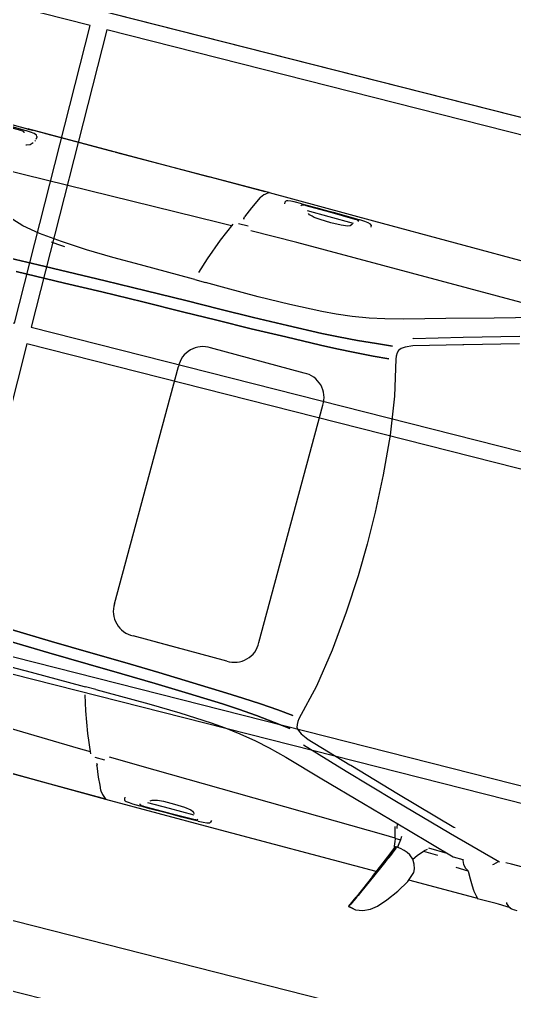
# Model space of a CAD drawing. Header units: inches. Extents: x 6322 to 85903, y -36042 to 7673.
# Drawn here: x 76519.2 to 76577.2, y 1776 to 1890 of the extents above; entities that cross this region are included whole.
import ezdxf

# ---------------------------------------------------------------- set-up
doc = ezdxf.new("R2010")
doc.units = ezdxf.units.IN
doc.header["$LTSCALE"] = 10
doc.linetypes.add('Amconstr', pattern=[9999, 9999, 0])
for name, color, linetype in [('ADSK_ASSOC_ENTITY_BACKUPS', 7, 'Continuous'), ('CAR1', 250, 'Continuous'), ('PARK LINE', 2, 'Continuous'), ('SOLAR PANEL', 10, 'Continuous')]:
    doc.layers.add(name, color=color, linetype=linetype)

# ---------------------------------------------------------------- blocks, each defined once
blk = doc.blocks.new('*U74')
at = {"layer": 'PARK LINE', "linetype": 'Amconstr', "lineweight": 25}
blk.add_line((218.07, -55.4), (-218.07, 55.4), dxfattribs=at)
blk = doc.blocks.new('*U109')
at = {"layer": 'PARK LINE', "color": 0, "linetype": 'ByBlock', "lineweight": -2}
for p in [(-26.1, -102.74), (-52.2, -205.47)]:
    blk.add_blockref('*U74', p, dxfattribs=at)
blk = doc.blocks.new('*U168')
at = {"layer": 'SOLAR PANEL'}
blk.add_lwpolyline([(-39, 18), (-39, -18), (39, -18), (39, 18)], close=True, dxfattribs=at)
blk = doc.blocks.new('*U169')
at = {"layer": 'SOLAR PANEL', "color": 0, "linetype": 'ByBlock', "lineweight": -2}
for p in [(80, 228), (0, 190), (80, 190), (80, 152), (80, 114), (80, 76)]:
    blk.add_blockref('*U168', p, dxfattribs=at)
blk = doc.blocks.new('*U120')
at = {"layer": 'SOLAR PANEL', "xscale": -1, "rotation": 165.7461911174656}
blk.add_blockref('*U169', (-184.49, 86.07), dxfattribs=at)
blk = doc.blocks.new('*U121')
at = {"layer": 'ADSK_ASSOC_ENTITY_BACKUPS', "linetype": 'Amconstr', "lineweight": 25}
blk.add_blockref('*U120', (0, 0), dxfattribs=at)
at = {"layer": 'SOLAR PANEL', "color": 0, "linetype": 'ByBlock', "lineweight": -2}
blk.add_blockref('*U120', (0, 0), dxfattribs=at)
blk = doc.blocks.new('A$C6e495745')
at = {"layer": 'CAR1'}
for p, q in [((73.79, 83.39), (72.98, 83.01)), ((74.67, 83.52), (73.79, 83.39)), ((75.54, 83.33), (74.67, 83.52)), ((75.54, 83.34), (74.95, 83.46)), ((75.53, 83.3), (74.98, 82.06)), ((75.45, 83.18), (75.5, 83.25)), ((75.5, 83.25), (75.53, 83.3)), ((75.53, 83.3), (75.54, 83.33)), ((75.54, 83.33), (75.54, 83.34)), ((72.29, 82.45), (71.42, 81.44)), ((72.96, 83), (72.29, 82.45)), ((72.98, 83.01), (72.96, 83)), ((74.89, 82.03), (74.97, 82.21)), ((74.97, 82.21), (75.13, 82.52)), ((74.97, 82.21), (74.97, 82.21)), ((75.13, 82.52), (75.26, 82.81)), ((75.45, 83.18), (75.26, 82.81)), ((75.26, 82.81), (75.37, 83.04)), ((75.26, 82.81), (75.26, 82.81)), ((75.37, 83.04), (75.45, 83.18)), ((71.42, 81.44), (70.42, 80.11)), ((74.52, 81.2), (73.7, 79.36)), ((73.76, 79.24), (74.98, 82.06)), ((74.18, 80.44), (74.6, 81.41)), ((74.82, 81.89), (74.52, 81.2)), ((74.6, 81.41), (74.69, 81.6)), ((74.69, 81.6), (74.79, 81.81)), ((74.79, 81.81), (74.89, 82.03)), ((70.42, 80.11), (69.59, 78.71)), ((73.64, 79.22), (74.18, 80.44)), ((56.94, 78.67), (56.37, 78.71)), ((69.59, 78.71), (69.2, 77.51)), ((73.76, 79.24), (72.61, 76.52)), ((73.7, 79.36), (72.9, 77.53)), ((73.11, 78.02), (73.64, 79.22)), ((56.94, 78.67), (57.03, 78.65)), ((57.45, 78.5), (57.03, 78.65)), ((57.18, 78.59), (58.65, 78.54)), ((57.74, 78.21), (57.45, 78.5)), ((57.78, 78.09), (57.74, 78.21)), ((58.65, 78.54), (58.92, 78.54)), ((58.92, 78.54), (61.19, 78.56)), ((61.35, 78.32), (61.19, 78.56)), ((61.41, 78.53), (61.32, 78.44)), ((61.32, 78.43), (61.32, 78.44)), ((61.32, 78.36), (61.32, 78.43)), ((61.32, 78.43), (61.32, 78.43)), ((61.82, 77.81), (61.35, 78.32)), ((61.41, 78.53), (61.47, 78.53)), ((61.47, 78.53), (69.53, 78.55)), ((61.84, 77.78), (61.82, 77.81)), ((61.88, 77.72), (61.84, 77.78)), ((62.19, 77.25), (61.88, 77.72)), ((72.7, 77.1), (73.11, 78.02)), ((73.47, 78.56), (93.59, 78.6)), ((93.59, 78.6), (106.28, 78.62)), ((93.7, 77.78), (93.74, 78)), ((93.83, 78.11), (93.74, 78)), ((94.14, 78.19), (93.83, 78.11)), ((94.56, 78.24), (94.14, 78.19)), ((95.18, 78.27), (94.56, 78.24)), ((95.18, 78.27), (95.86, 78.29)), ((95.28, 78.12), (95.26, 78.04)), ((95.28, 78.12), (95.33, 78.15)), ((95.38, 78.16), (95.33, 78.15)), ((95.52, 78.18), (95.38, 78.16)), ((95.72, 78.19), (95.52, 78.18)), ((98.79, 78.22), (95.72, 78.19)), ((95.82, 77.72), (98.8, 77.71)), ((95.86, 78.29), (97.14, 78.31)), ((95.97, 77.45), (95.87, 77.56)), ((97.14, 78.31), (98.44, 78.32)), ((98.44, 78.32), (99.69, 78.33)), ((101.69, 78.24), (98.79, 78.22)), ((98.8, 77.71), (101.41, 77.72)), ((99.69, 78.33), (100.37, 78.33)), ((100.37, 78.33), (101.02, 78.33)), ((101.02, 78.33), (102.24, 78.32)), ((101.9, 78.24), (101.69, 78.24)), ((102.08, 78.22), (101.9, 78.24)), ((102.17, 78.19), (102.08, 78.22)), ((102.1, 78.21), (102.14, 78.21)), ((102.14, 78.21), (102.22, 78.18)), ((102.22, 78.18), (102.17, 78.19)), ((102.22, 78.18), (102.24, 78.08)), ((103.14, 78.31), (102.24, 78.32)), ((103.55, 78.28), (103.14, 78.31)), ((103.9, 78.25), (103.55, 78.28)), ((104.06, 78.2), (103.9, 78.25)), ((104.14, 78.14), (104.06, 78.2)), ((104.19, 78), (104.14, 78.14)), ((104.21, 77.78), (104.19, 78)), ((106.71, 78.25), (106.28, 78.62)), ((106.3, 78.61), (113.47, 78.57)), ((106.31, 78.6), (106.32, 78.61)), ((113.54, 78.57), (106.32, 78.61)), ((106.32, 78.61), (106.32, 78.61)), ((106.8, 78.18), (106.71, 78.25)), ((107.11, 77.8), (106.8, 78.18)), ((107.13, 77.78), (107.11, 77.8)), ((107.16, 77.72), (107.13, 77.78)), ((107.4, 77.21), (107.16, 77.72)), ((113.47, 78.57), (124.92, 78.51)), ((125.13, 78.5), (113.54, 78.57)), ((62.63, 76.54), (62.19, 77.25)), ((63.09, 75.71), (62.63, 76.54)), ((69.2, 77.51), (69.23, 77.09)), ((69.23, 77.09), (69.39, 76.57)), ((69.39, 76.57), (69.7, 76.06)), ((72.61, 76.52), (72.09, 75.28)), ((72.47, 76.57), (72.23, 76)), ((72.36, 76.3), (72.49, 76.61)), ((72.36, 76.3), (72.47, 76.57)), ((72.9, 77.53), (72.47, 76.57)), ((72.47, 76.57), (72.49, 76.61)), ((72.49, 76.61), (72.51, 76.66)), ((72.51, 76.66), (72.53, 76.72)), ((72.53, 76.72), (72.56, 76.77)), ((72.56, 76.77), (72.6, 76.86)), ((72.6, 76.86), (72.64, 76.95)), ((72.64, 76.95), (72.67, 77.03)), ((72.67, 77.03), (72.7, 77.1)), ((96.11, 77.31), (95.97, 77.45)), ((96.36, 77.2), (96.11, 77.31)), ((97.12, 77.11), (96.36, 77.2)), ((98.36, 77.06), (97.12, 77.11)), ((99.69, 77.08), (98.36, 77.06)), ((100.4, 77.14), (99.69, 77.08)), ((100.7, 77.22), (100.4, 77.14)), ((101.01, 77.3), (100.7, 77.22)), ((101.2, 77.44), (101.01, 77.3)), ((107.82, 76.34), (107.4, 77.21)), ((63.12, 75.67), (63.09, 75.71)), ((64.6, 75.65), (63.12, 75.67)), ((63.15, 75.64), (63.12, 75.67)), ((63.46, 75.47), (63.15, 75.64)), ((63.82, 75.09), (63.46, 75.47)), ((69.34, 75.49), (68.65, 74.71)), ((69.72, 76.04), (69.34, 75.49)), ((69.7, 76.06), (70.19, 75.63)), ((70.19, 75.63), (70.55, 75.45)), ((70.55, 75.45), (70.96, 75.32)), ((70.96, 75.32), (71.44, 75.21)), ((72, 75.43), (71.96, 75.23)), ((71.96, 75.23), (71.97, 75.33)), ((71.97, 75.33), (72, 75.43)), ((72.23, 76), (72, 75.43)), ((72, 75.43), (72.11, 75.69)), ((72.04, 75.18), (72.09, 75.28)), ((72.09, 75.28), (72.07, 75.22)), ((72.11, 75.69), (72.23, 76)), ((72.21, 75.14), (72.14, 75.41)), ((72.23, 76), (72.36, 76.3)), ((108.32, 75.1), (107.82, 76.34)), ((60.4, 74.16), (59.94, 73.7)), ((60.51, 74.21), (60.4, 74.16)), ((64, 74.68), (63.82, 75.09)), ((64.03, 74.52), (64, 74.68)), ((65.23, 74.56), (64.02, 74.57)), ((71.08, 72.89), (65.23, 74.56)), ((68.27, 74.3), (66.02, 74.34)), ((68.75, 74.82), (67.03, 74.82)), ((68.65, 74.71), (68.36, 74.46)), ((71.44, 75.21), (71.98, 75.14)), ((71.67, 73.8), (71.69, 74.21)), ((71.69, 74.21), (71.77, 74.95)), ((72.38, 74.23), (71.69, 74.24)), ((71.77, 74.95), (71.79, 75.17)), ((71.96, 75.16), (71.96, 75.23)), ((71.96, 75.23), (71.98, 75.14)), ((71.98, 75.14), (71.96, 75.16)), ((71.98, 75.14), (72.04, 75.18)), ((72.01, 75.15), (71.98, 75.14)), ((72.04, 75.18), (72.01, 75.15)), ((72.07, 75.22), (72.04, 75.18)), ((72.29, 74.6), (72.21, 75.14)), ((72.33, 74.29), (72.29, 74.6)), ((72.33, 74.23), (72.33, 74.29)), ((72.74, 72.91), (72.38, 74.23)), ((73.77, 74.14), (72.4, 74.16)), ((101.62, 73.79), (73.77, 74.14)), ((108.8, 74.15), (107.64, 74.17)), ((108.32, 75.1), (108.32, 74.83)), ((108.4, 74.85), (108.32, 74.85)), ((108.42, 74.85), (108.4, 74.85)), ((55.82, 73.59), (58.4, 73.62)), ((58.4, 73.62), (59.06, 73.62)), ((59.79, 73.74), (66.22, 72.02)), ((72.42, 73.03), (72.42, 73.02)), ((72.42, 73.02), (72.53, 72.48)), ((107.2, 73.71), (101.62, 73.79)), ((110.35, 71.7), (109.42, 73.92)), ((110.97, 73.65), (109.53, 73.67)), ((134.68, 73.18), (110.97, 73.65)), ((66.22, 72.02), (73.52, 69.99)), ((76.98, 71.23), (71.08, 72.89)), ((66.04, 71.15), (65.89, 71.19)), ((73.32, 69.11), (66.04, 71.15)), ((82.45, 69.7), (76.98, 71.23)), ((111.27, 69.22), (110.35, 71.7)), ((73.52, 69.99), (79.92, 68.14)), ((87.19, 68.37), (82.45, 69.7)), ((73.32, 69.11), (73.1, 69.18)), ((79.6, 67.3), (73.32, 69.11)), ((111.83, 67.42), (111.27, 69.22)), ((79.72, 67.26), (79.6, 67.3)), ((79.92, 68.14), (85.55, 66.47)), ((89.35, 67.82), (87.19, 68.37)), ((91.12, 67.43), (89.35, 67.82)), ((93.1, 67.1), (91.12, 67.43)), ((85.33, 65.61), (79.72, 67.26)), ((94.97, 66.87), (93.1, 67.1)), ((96.69, 66.72), (94.97, 66.87)), ((100.54, 66.55), (96.69, 66.72)), ((104.34, 66.48), (100.54, 66.55)), ((108.21, 66.47), (104.34, 66.48)), ((110.76, 66.48), (108.21, 66.47)), ((110.76, 66.48), (112.02, 66.49)), ((110.76, 66.48), (110.76, 66.48)), ((112.19, 66.49), (112.02, 66.49)), ((118.62, 66.49), (112.19, 66.49)), ((121.98, 66.51), (118.62, 66.49)), ((86.18, 65.24), (85.25, 65.64)), ((86.58, 64.96), (86.18, 65.24)), ((86.83, 64.66), (86.58, 64.96)), ((86.91, 64.33), (86.83, 64.66)), ((86.88, 63.6), (86.93, 63.94)), ((86.93, 63.94), (86.91, 64.33)), ((89.52, 64.77), (87.63, 64.98)), ((87.63, 64.98), (89.52, 64.77)), ((91.77, 64.54), (89.52, 64.77)), ((89.52, 64.77), (91.77, 64.54)), ((94.02, 64.36), (91.77, 64.54)), ((91.77, 64.54), (94.02, 64.36)), ((96, 64.25), (94.02, 64.36)), ((94.02, 64.36), (96, 64.25)), ((100.14, 64.11), (96, 64.25)), ((96, 64.25), (100.14, 64.11)), ((104.23, 64), (100.14, 64.11)), ((100.14, 64.11), (104.23, 64)), ((108.3, 63.9), (104.23, 64)), ((104.23, 64), (108.3, 63.9)), ((112.41, 63.83), (108.3, 63.9)), ((108.3, 63.9), (112.41, 63.83)), ((85.87, 59.38), (86.88, 63.6)), ((87.67, 63.42), (89.53, 63.24)), ((89.53, 63.24), (87.67, 63.42)), ((89.53, 63.24), (91.69, 63.08)), ((91.69, 63.08), (89.53, 63.24)), ((91.69, 63.08), (93.85, 62.97)), ((93.85, 62.97), (91.69, 63.08)), ((93.85, 62.97), (95.81, 62.89)), ((95.81, 62.89), (93.85, 62.97)), ((95.81, 62.89), (99.99, 62.75)), ((99.99, 62.75), (95.81, 62.89)), ((99.99, 62.75), (104.15, 62.64)), ((104.15, 62.64), (99.99, 62.75)), ((117.2, 63.74), (112.41, 63.83)), ((112.41, 63.83), (117.2, 63.74)), ((122.16, 63.61), (117.2, 63.74)), ((117.2, 63.74), (122.16, 63.61)), ((104.15, 62.64), (108.3, 62.55)), ((108.3, 62.55), (104.15, 62.64)), ((108.3, 62.55), (112.45, 62.48)), ((112.45, 62.48), (108.3, 62.55)), ((112.45, 62.48), (117.23, 62.39)), ((112.45, 62.48), (112.45, 62.48)), ((117.23, 62.39), (112.45, 62.48)), ((117.23, 62.39), (122.17, 62.26)), ((122.17, 62.26), (117.23, 62.39)), ((85.19, 54.81), (85.87, 59.38)), ((96.8, 59.26), (108.18, 59.26)), ((102.49, 59.26), (105.5, 59.26)), ((93.73, 56.19), (93.73, 27.36)), ((111.25, 56.19), (111.25, 27.36)), ((84.76, 50.09), (85.19, 54.81)), ((84.53, 45.62), (84.76, 50.09)), ((84.45, 41.76), (84.53, 45.62)), ((84.53, 37.9), (84.45, 41.76)), ((84.76, 33.43), (84.53, 37.9)), ((85.19, 28.71), (84.76, 33.43)), ((85.87, 24.14), (85.19, 28.71)), ((86.88, 19.92), (85.87, 24.14)), ((96.8, 24.29), (108.18, 24.29)), ((93.85, 20.55), (91.69, 20.43)), ((91.69, 20.43), (93.85, 20.55)), ((95.81, 20.63), (93.85, 20.55)), ((93.85, 20.55), (95.81, 20.63)), ((99.99, 20.76), (95.81, 20.63)), ((95.81, 20.63), (99.99, 20.76)), ((104.15, 20.88), (99.99, 20.76)), ((99.99, 20.76), (104.15, 20.88)), ((108.3, 20.97), (104.15, 20.88)), ((104.15, 20.88), (108.3, 20.97)), ((112.45, 21.04), (108.3, 20.97)), ((108.3, 20.97), (112.45, 21.04)), ((117.23, 21.13), (112.45, 21.04)), ((112.45, 21.04), (117.23, 21.13)), ((122.17, 21.26), (117.23, 21.13)), ((117.23, 21.13), (122.17, 21.26)), ((126.69, 21.39), (122.17, 21.26)), ((122.17, 21.26), (126.69, 21.39)), ((130.19, 21.48), (126.69, 21.39)), ((126.69, 21.39), (130.19, 21.48)), ((132.5, 21.55), (130.19, 21.48)), ((130.19, 21.48), (132.5, 21.55)), ((86.93, 19.58), (86.88, 19.92)), ((86.91, 19.19), (86.93, 19.58)), ((89.53, 20.28), (87.67, 20.1)), ((87.67, 20.1), (89.53, 20.28)), ((91.69, 20.43), (89.53, 20.28)), ((89.53, 20.28), (91.69, 20.43)), ((96, 19.27), (100.14, 19.41)), ((100.14, 19.41), (96, 19.27)), ((100.14, 19.41), (104.23, 19.52)), ((104.23, 19.52), (100.14, 19.41)), ((104.23, 19.52), (108.3, 19.62)), ((108.3, 19.62), (104.23, 19.52)), ((108.3, 19.62), (112.41, 19.69)), ((112.41, 19.69), (108.3, 19.62)), ((112.41, 19.69), (117.2, 19.78)), ((117.2, 19.78), (112.41, 19.69)), ((117.2, 19.78), (122.16, 19.91)), ((122.16, 19.91), (117.2, 19.78)), ((122.16, 19.91), (126.69, 20.05)), ((126.69, 20.05), (122.16, 19.91)), ((126.69, 20.05), (130.2, 20.14)), ((130.2, 20.14), (126.69, 20.05)), ((130.2, 20.14), (133.63, 20.23)), ((133.63, 20.23), (130.2, 20.14)), ((85.33, 17.91), (86.18, 18.28)), ((86.18, 18.28), (86.58, 18.56)), ((86.58, 18.56), (86.83, 18.86)), ((86.83, 18.86), (86.91, 19.19)), ((87.63, 18.54), (89.52, 18.75)), ((89.52, 18.75), (87.63, 18.54)), ((89.52, 18.75), (91.77, 18.97)), ((91.77, 18.97), (89.52, 18.75)), ((91.77, 18.97), (94.02, 19.16)), ((94.02, 19.16), (91.77, 18.97)), ((94.02, 19.16), (96, 19.27)), ((96, 19.27), (94.02, 19.16)), ((79.72, 16.25), (85.33, 17.91)), ((127.74, 17.27), (128.62, 17.24)), ((128.62, 17.24), (129.41, 17.15)), ((73.32, 14.41), (79.6, 16.22)), ((79.6, 16.22), (79.72, 16.25)), ((85.55, 17.05), (79.92, 15.38)), ((85.55, 17.05), (85.57, 17.05)), ((89.35, 15.7), (91.12, 16.09)), ((91.12, 16.09), (93.1, 16.42)), ((93.1, 16.42), (94.97, 16.65)), ((94.97, 16.65), (96.69, 16.79)), ((96.69, 16.79), (100.54, 16.97)), ((100.54, 16.97), (104.34, 17.04)), ((104.34, 17.04), (108.21, 17.05)), ((108.21, 17.05), (110.76, 17.04)), ((110.76, 17.04), (110.76, 17.04)), ((112.02, 17.03), (110.76, 17.04)), ((111.27, 14.3), (111.83, 16.1)), ((112.02, 17.03), (112.19, 17.03)), ((112.19, 17.03), (118.62, 17.03)), ((118.62, 17.03), (121.98, 17.01)), ((121.98, 17.01), (125.2, 16.94)), ((125.2, 16.94), (128.31, 16.78)), ((128.31, 16.78), (131.02, 16.52)), ((131.02, 16.52), (133.15, 16.16)), ((133.15, 16.16), (135.31, 15.52)), ((79.92, 15.38), (73.52, 13.53)), ((82.45, 13.82), (87.19, 15.15)), ((87.19, 15.15), (89.35, 15.7)), ((76.98, 12.29), (82.45, 13.82)), ((110.35, 11.81), (111.27, 14.3)), ((71.08, 10.63), (76.98, 12.29)), ((109.42, 9.6), (110.35, 11.81)), ((110.97, 9.87), (134.68, 10.34)), ((134.68, 10.34), (142.15, 10.55)), ((73.77, 9.7), (101.62, 9.73)), ((101.62, 9.73), (107.2, 9.81)), ((107.64, 9.35), (108.8, 9.37)), ((109.53, 9.84), (110.97, 9.87)), ((107.82, 7.18), (108.32, 8.42)), ((108.32, 8.69), (108.32, 8.42)), ((108.32, 8.67), (108.4, 8.67)), ((108.4, 8.67), (108.42, 8.67)), ((107.4, 6.3), (107.82, 7.18)), ((134.8, 6.78), (135.2, 6.95)), ((135.2, 6.95), (135.25, 6.96)), ((93.74, 5.52), (93.7, 5.74)), ((98.8, 5.81), (95.82, 5.8)), ((95.87, 5.96), (95.97, 6.07)), ((95.97, 6.07), (96.11, 6.21)), ((96.11, 6.21), (96.36, 6.32)), ((96.36, 6.32), (97.12, 6.4)), ((97.12, 6.4), (98.36, 6.45)), ((98.36, 6.45), (99.69, 6.43)), ((101.41, 5.8), (98.8, 5.81)), ((99.69, 6.43), (100.4, 6.38)), ((100.4, 6.38), (100.7, 6.3)), ((100.7, 6.3), (101.01, 6.22)), ((101.01, 6.22), (101.2, 6.08)), ((104.19, 5.52), (104.21, 5.74)), ((106.8, 5.34), (107.11, 5.72)), ((107.11, 5.72), (107.13, 5.74)), ((107.13, 5.74), (107.16, 5.8)), ((107.16, 5.8), (107.4, 6.3)), ((134.27, 5.81), (134.29, 5.99)), ((134.27, 5.77), (134.27, 5.81)), ((134.29, 5.64), (134.27, 5.75)), ((134.3, 6.11), (134.31, 6.14)), ((134.31, 6.14), (134.35, 6.22)), ((134.49, 6.44), (134.8, 6.78)), ((134.49, 6.44), (134.49, 6.44)), ((93.59, 4.92), (73.47, 4.96)), ((106.28, 4.9), (93.59, 4.92)), ((93.74, 5.52), (93.83, 5.41)), ((93.83, 5.41), (94.14, 5.32)), ((94.14, 5.32), (94.56, 5.28)), ((94.56, 5.28), (95.18, 5.25)), ((95.86, 5.23), (95.18, 5.25)), ((95.26, 5.48), (95.28, 5.4)), ((95.33, 5.37), (95.28, 5.4)), ((95.33, 5.37), (95.38, 5.36)), ((95.38, 5.36), (95.52, 5.34)), ((95.52, 5.34), (95.72, 5.33)), ((95.72, 5.33), (98.79, 5.3)), ((97.14, 5.21), (95.86, 5.23)), ((98.44, 5.2), (97.14, 5.21)), ((99.69, 5.19), (98.44, 5.2)), ((98.79, 5.3), (101.69, 5.28)), ((100.37, 5.19), (99.69, 5.19)), ((101.02, 5.19), (100.37, 5.19)), ((102.24, 5.2), (101.02, 5.19)), ((101.69, 5.28), (101.9, 5.28)), ((101.9, 5.28), (102.08, 5.3)), ((102.08, 5.3), (102.17, 5.33)), ((102.14, 5.31), (102.11, 5.31)), ((102.22, 5.34), (102.14, 5.31)), ((102.17, 5.33), (102.22, 5.34)), ((102.24, 5.44), (102.22, 5.34)), ((102.24, 5.2), (103.14, 5.21)), ((103.14, 5.21), (103.55, 5.23)), ((103.55, 5.23), (103.9, 5.27)), ((103.9, 5.27), (104.06, 5.31)), ((104.06, 5.31), (104.14, 5.38)), ((104.14, 5.38), (104.19, 5.52)), ((106.28, 4.9), (106.71, 5.27)), ((106.32, 4.91), (106.3, 4.91)), ((106.32, 4.91), (106.31, 4.92)), ((106.32, 4.91), (113.54, 4.95)), ((106.32, 4.91), (106.32, 4.91)), ((106.71, 5.27), (106.8, 5.34)), ((113.47, 4.95), (106.81, 4.91)), ((124.92, 5), (113.47, 4.95)), ((125.11, 5.01), (113.54, 4.95)), ((124.92, 5), (134.94, 5.04)), ((133.4, 5.04), (125.11, 5.01)), ((125.13, 5.02), (134.37, 5.05)), ((125.14, 5.02), (125.13, 5.02)), ((134.29, 5.64), (134.38, 5.49)), ((134.37, 5.05), (134.97, 5.05)), ((134.38, 5.49), (134.69, 5.39)), ((134.69, 5.39), (135.12, 5.33)), ((136.45, 5.04), (134.94, 5.04)), ((135.49, 5.05), (134.97, 5.05)), ((134.97, 5.05), (135.5, 5.05)), ((135.49, 5.05), (134.97, 5.05)), ((135.12, 5.33), (135.73, 5.29)), ((136.03, 5.05), (135.49, 5.05)), ((135.49, 5.05), (135.5, 5.05)), ((136.42, 5.28), (135.73, 5.29)), ((135.82, 5.6), (135.83, 5.52)), ((135.88, 5.49), (135.83, 5.52)), ((135.88, 5.49), (135.93, 5.48)), ((135.93, 5.48), (136.07, 5.45)), ((136.45, 5.04), (136.03, 5.05)), ((136.07, 5.45), (136.28, 5.45)), ((136.28, 5.45), (139.35, 5.42)), ((137.69, 5.25), (136.42, 5.28)), ((138.19, 5.04), (136.45, 5.04))]:
    blk.add_line(p, q, dxfattribs=at)
for centre, start, end in [((96.66, 56.33), 87.1848, 182.6876), ((108.32, 56.33), 357.3124, 92.8152), ((96.66, 27.22), 177.3124, 272.8152), ((108.32, 27.22), 267.1848, 2.6876)]:
    blk.add_arc(centre, 2.94, start, end, dxfattribs=at)

msp = doc.modelspace()

# ---------------------------------------------------------------- block references
at = {"layer": 'CAR1', "rotation": 164.9497587353136}
msp.add_blockref('A$C6e495745', (76652.38294, 1846.88038), dxfattribs=at)
at = {"layer": 'PARK LINE', "linetype": 'Amconstr', "lineweight": 25, "xscale": -1, "rotation": 151.4923822348115}
msp.add_blockref('*U109', (76631.84546, 1646.13823), dxfattribs=at)
at = {"layer": 'SOLAR PANEL', "linetype": 'Amconstr', "lineweight": 25, "xscale": -1, "rotation": 151.4923822348075}
msp.add_blockref('*U121', (76641.69417, 1684.90681), dxfattribs=at)

doc.saveas('drawing.dxf')
